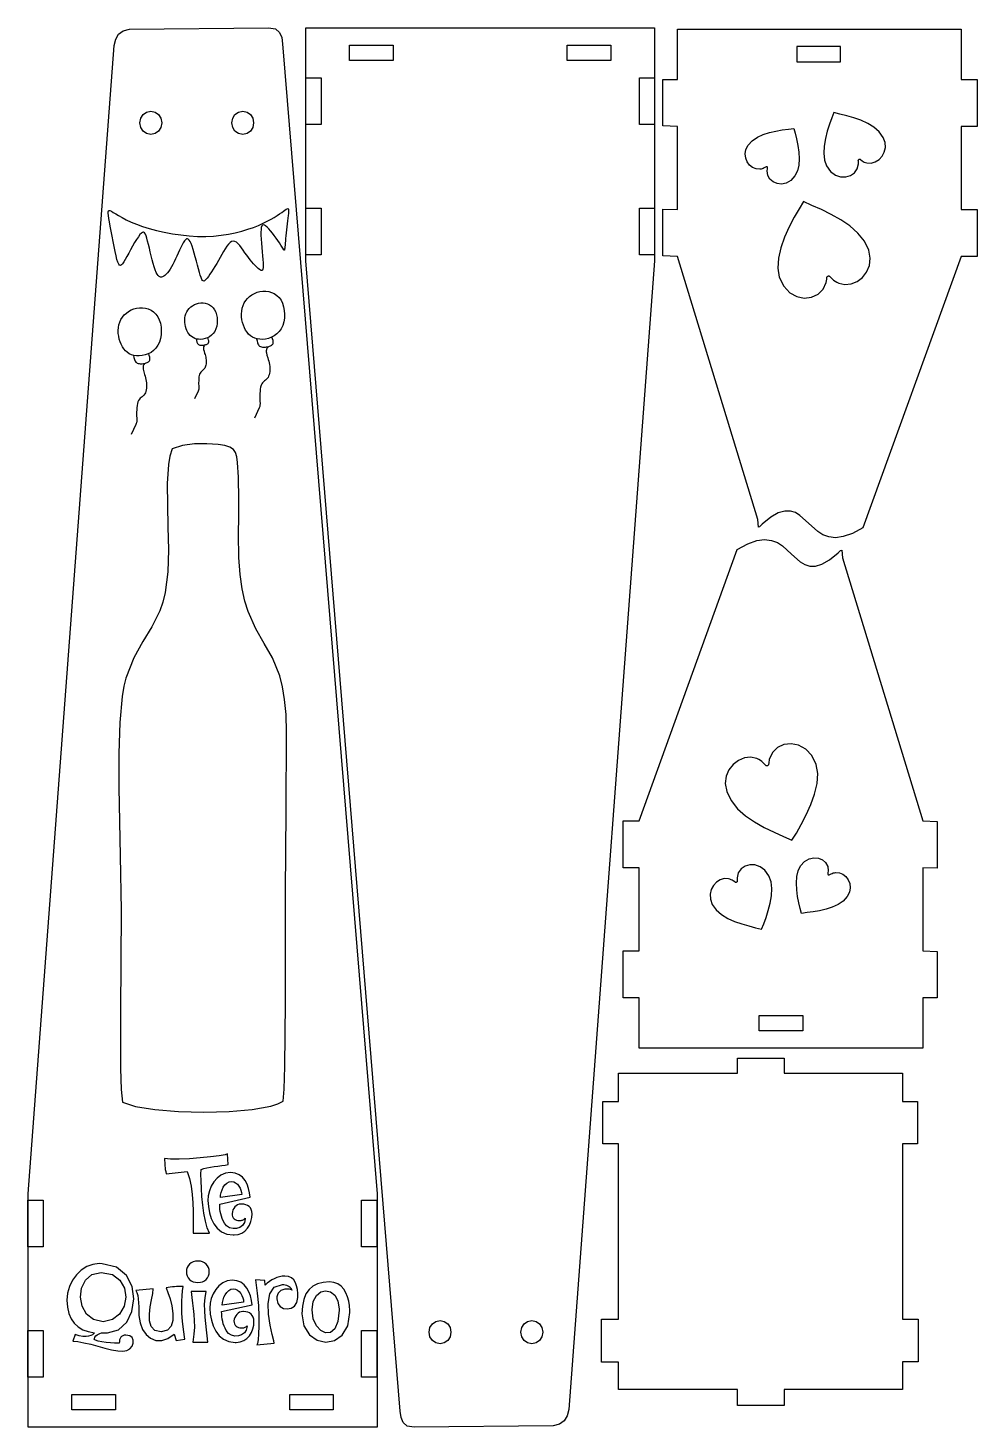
# Model space of a CAD drawing. Extents: x -1652 to 1470, y -458 to 1785.
# Drawn here: x -185.6 to 31.4, y 1452.7 to 1772.7 of the extents above; entities that cross this region are included whole.
import ezdxf

# ---------------------------------------------------------------- set-up
doc = ezdxf.new("R2010")
doc.units = 0
doc.layers.add('LAYER_1', color=7, linetype='CONTINUOUS')

msp = doc.modelspace()

# ---------------------------------------------------------------- linework, layer by layer
at = {"layer": 'LAYER_1', "color": 240}
for points in [[(-162.4327, 1772.3879), (-130.5827, 1772.6629), (-129.0077, 1772.4379), (-128.0827, 1771.6629), (-127.6077, 1770.4879), (-127.4327, 1769.0129), (-105.8077, 1505.9629), (-105.8077, 1452.6629), (-185.5827, 1452.6629), (-185.5827, 1505.9629), (-165.9327, 1768.6379), (-165.5577, 1770.1129), (-164.8827, 1771.2379), (-163.8577, 1772.0129), (-162.4327, 1772.3879)], [(-65.5077, 1452.9379), (-97.3327, 1452.6629), (-98.9077, 1452.8879), (-99.8327, 1453.6629), (-100.3077, 1454.8379), (-100.4827, 1456.3129), (-122.0827, 1719.3879), (-122.0827, 1772.6629), (-42.3577, 1772.6629), (-42.3577, 1719.3879), (-61.9827, 1456.6879), (-62.3577, 1455.2129), (-63.0327, 1454.0879), (-64.0827, 1453.3129), (-65.5077, 1452.9379)], [(5.2673, 1658.3379), (2.8673, 1657.0129), (0.7923, 1656.3129), (-0.9827, 1656.0629), (-2.5327, 1656.2629), (-3.8827, 1656.7629), (-5.0577, 1657.5129), (-7.1327, 1659.3629), (-9.1077, 1661.1629), (-10.1577, 1661.8129), (-11.3077, 1662.1629), (-12.5827, 1662.1629), (-14.0577, 1661.7379), (-15.7577, 1660.7379), (-17.7327, 1659.1379), (-18.3577, 1658.5629), (-18.6077, 1658.4879), (-18.7327, 1660.2379), (-37.1327, 1720.4129), (-40.4327, 1720.5129), (-40.4327, 1731.2379), (-37.1327, 1731.1379), (-37.1327, 1750.1629), (-40.4327, 1750.2629), (-40.4327, 1760.8879), (-37.1327, 1760.8879), (-37.1327, 1772.3879), (27.7423, 1772.3879), (27.7423, 1760.8879), (31.3673, 1760.8879), (31.3673, 1750.1629), (27.7423, 1750.1629), (27.7423, 1731.1379), (31.3673, 1731.1379), (31.3673, 1720.4129), (27.7423, 1720.4129), (5.2673, 1658.3379)], [(-102.1327, 1768.7629), (-102.1327, 1765.2629), (-112.1077, 1765.2629), (-112.1077, 1768.7629), (-102.1327, 1768.7629)], [(-52.3327, 1768.7629), (-52.3327, 1765.2629), (-62.3077, 1765.2629), (-62.3077, 1768.7629), (-52.3327, 1768.7629)], [(-9.8327, 1768.4129), (-9.8327, 1764.9129), (0.1423, 1764.9129), (0.1423, 1768.4129), (-9.8327, 1768.4129)], [(-118.5577, 1750.5879), (-122.0577, 1750.5879), (-122.0577, 1761.2379), (-118.5577, 1761.2379), (-118.5577, 1750.5879)], [(-42.3327, 1750.5879), (-45.8327, 1750.5879), (-45.8327, 1761.2379), (-42.3327, 1761.2379), (-42.3327, 1750.5879)], [(-157.5077, 1753.6379), (-156.5327, 1753.4379), (-155.7577, 1752.8629), (-155.2077, 1752.0129), (-155.0077, 1750.9629), (-155.2077, 1749.9379), (-155.7577, 1749.0879), (-156.5327, 1748.5129), (-157.5077, 1748.3129), (-158.4827, 1748.5129), (-159.2827, 1749.0879), (-159.8077, 1749.9379), (-160.0077, 1750.9629), (-159.8077, 1752.0129), (-159.2827, 1752.8629), (-158.4827, 1753.4379), (-157.5077, 1753.6379)], [(-136.5077, 1753.6379), (-135.5327, 1753.4379), (-134.7577, 1752.8629), (-134.2077, 1752.0129), (-134.0327, 1750.9629), (-134.2077, 1749.9379), (-134.7577, 1749.0879), (-135.5327, 1748.5129), (-136.5077, 1748.3129), (-137.4827, 1748.5129), (-138.2827, 1749.0879), (-138.8077, 1749.9379), (-139.0077, 1750.9629), (-138.8077, 1752.0129), (-138.2827, 1752.8629), (-137.4827, 1753.4379), (-136.5077, 1753.6379)], [(9.9108, 1747.6357), (8.9944, 1748.9116), (7.7928, 1749.9682), (6.378, 1750.8345), (4.8221, 1751.5395), (3.1974, 1752.112), (1.5759, 1752.5812), (0.0298, 1752.9758), (-1.3688, 1753.325), (-1.8456, 1752.1185), (-2.366, 1750.6773), (-2.8699, 1749.0733), (-3.2975, 1747.3779), (-3.5886, 1745.6629), (-3.6831, 1743.9999), (-3.5212, 1742.4606), (-3.0427, 1741.1167), (-2.1181, 1739.8476), (-1.0206, 1739.0275), (0.1614, 1738.6216), (1.34, 1738.5952), (2.4267, 1738.9133), (3.3334, 1739.5411), (3.972, 1740.4439), (4.2541, 1741.5868), (4.2458, 1742.109), (4.2313, 1742.3891), (4.2505, 1742.456), (4.2813, 1742.5129), (4.3223, 1742.5593), (4.3717, 1742.5948), (4.428, 1742.619), (4.4897, 1742.6314), (4.5551, 1742.6315), (4.6226, 1742.619), (4.7975, 1742.5002), (5.1254, 1742.2591), (5.3431, 1742.122), (5.5945, 1741.9897), (5.8782, 1741.8738), (6.1928, 1741.786), (7.1681, 1741.749), (8.1094, 1742.0207), (8.9609, 1742.5563), (9.6665, 1743.3115), (10.1702, 1744.2416), (10.4162, 1745.302), (10.3484, 1746.4482), (9.9108, 1747.6357)], [(-20.9493, 1745.8463), (-20.0171, 1746.8726), (-18.8569, 1747.678), (-17.5289, 1748.2949), (-16.0936, 1748.7561), (-14.6112, 1749.0943), (-13.1421, 1749.3421), (-11.7465, 1749.5322), (-10.4849, 1749.6973), (-10.1885, 1748.5913), (-9.8776, 1747.2751), (-9.5975, 1745.8178), (-9.3936, 1744.2881), (-9.3113, 1742.7549), (-9.3961, 1741.2872), (-9.6934, 1739.9538), (-10.2485, 1738.8236), (-11.1873, 1737.804), (-12.2323, 1737.1956), (-13.3098, 1736.9589), (-14.3458, 1737.0546), (-15.2666, 1737.4431), (-15.9984, 1738.0851), (-16.4673, 1738.9412), (-16.5994, 1739.9718), (-16.5394, 1740.4288), (-16.4985, 1740.673), (-16.5086, 1740.7336), (-16.5299, 1740.7865), (-16.5611, 1740.8314), (-16.6008, 1740.8675), (-16.6478, 1740.8944), (-16.7006, 1740.9115), (-16.7579, 1740.9183), (-16.8183, 1740.9141), (-16.9837, 1740.8276), (-17.2956, 1740.6492), (-17.5002, 1740.551), (-17.734, 1740.4603), (-17.9945, 1740.3872), (-18.2792, 1740.342), (-19.1381, 1740.408), (-19.9361, 1740.7411), (-20.6287, 1741.2967), (-21.1713, 1742.0301), (-21.5192, 1742.8964), (-21.6279, 1743.851), (-21.4528, 1744.8493), (-20.9493, 1745.8463)], [(-118.5577, 1720.7629), (-122.0577, 1720.7629), (-122.0577, 1731.4129), (-118.5577, 1731.4129), (-118.5577, 1720.7629)], [(-42.3327, 1720.7629), (-45.8327, 1720.7629), (-45.8327, 1731.4129), (-42.3327, 1731.4129), (-42.3327, 1720.7629)], [(6.6258, 1721.8289), (5.6198, 1723.9145), (4.1437, 1725.7543), (2.3098, 1727.372), (0.23, 1728.7913), (-1.9835, 1730.0358), (-4.2186, 1731.1294), (-6.3631, 1732.0956), (-8.3051, 1732.9583), (-9.3042, 1731.3277), (-10.4264, 1729.3676), (-11.5661, 1727.1667), (-12.6181, 1724.8138), (-13.4768, 1722.3977), (-14.0371, 1720.0072), (-14.1934, 1717.731), (-13.8404, 1715.6579), (-12.8206, 1713.58), (-11.4357, 1712.1101), (-9.8226, 1711.2202), (-8.1181, 1710.882), (-6.4593, 1711.0675), (-4.9831, 1711.7485), (-3.8263, 1712.8969), (-3.126, 1714.4846), (-3.0053, 1715.2449), (-2.955, 1715.6554), (-2.9102, 1715.7476), (-2.8509, 1715.8223), (-2.7797, 1715.8793), (-2.6989, 1715.9183), (-2.611, 1715.9391), (-2.5183, 1715.9415), (-2.4233, 1715.9251), (-2.3284, 1715.8898), (-2.1047, 1715.6728), (-1.6898, 1715.2393), (-1.4087, 1714.9849), (-1.0773, 1714.7288), (-0.6948, 1714.4882), (-0.2604, 1714.2808), (1.1463, 1713.9791), (2.5822, 1714.1341), (3.9547, 1714.6954), (5.1713, 1715.6124), (6.1393, 1716.8347), (6.7661, 1718.3119), (6.9591, 1719.9935), (6.6258, 1721.8289)], [(-152.6827, 1676.4379), (-153.1577, 1674.7379), (-153.4827, 1672.8129), (-153.7577, 1668.4879), (-153.6077, 1658.5379), (-153.5077, 1653.3379), (-153.6577, 1648.2629), (-154.2577, 1643.5379), (-154.7827, 1641.3629), (-155.4827, 1639.3629), (-157.3077, 1635.7128), (-159.3327, 1632.3129), (-161.3827, 1628.5628), (-163.2577, 1623.9379), (-163.7327, 1622.0879), (-164.1077, 1619.7379), (-164.6077, 1613.8379), (-164.8077, 1606.7378), (-164.8077, 1598.9379), (-164.5077, 1583.2879), (-164.2827, 1570.8379), (-164.4827, 1547.5379), (-164.4327, 1534.6629), (-164.2827, 1529.8879), (-164.0077, 1526.9379), (-161.0077, 1525.9879), (-156.5827, 1525.2879), (-151.2327, 1524.8379), (-145.4077, 1524.6879), (-139.6327, 1524.8129), (-134.3577, 1525.2879), (-130.0577, 1526.0629), (-128.4577, 1526.5879), (-127.2577, 1527.2129), (-127.0077, 1529.9378), (-126.8577, 1535.1129), (-126.7327, 1549.7129), (-126.7577, 1575.2629), (-126.5577, 1593.4129), (-126.5077, 1611.5879), (-126.6077, 1615.6129), (-126.9327, 1619.0629), (-127.4327, 1621.9879), (-128.0577, 1624.4879), (-129.6827, 1628.5628), (-131.5827, 1631.9129), (-133.5077, 1635.2379), (-135.2827, 1639.1629), (-136.0077, 1641.5629), (-136.6327, 1644.3629), (-137.1077, 1647.6629), (-137.3827, 1651.5379), (-137.5077, 1656.9129), (-137.4327, 1660.9129), (-137.3827, 1664.8129), (-137.5077, 1669.8879), (-137.6827, 1673.3129), (-137.8327, 1674.5629), (-138.1577, 1675.5379), (-138.6577, 1676.2629), (-139.4577, 1676.8129), (-140.5827, 1677.1629), (-142.1077, 1677.3629), (-144.7327, 1677.5129), (-147.5577, 1677.5129), (-150.3077, 1677.1879), (-152.6827, 1676.4379)], [(-23.4327, 1653.3879), (-21.0327, 1654.6879), (-18.9577, 1655.4129), (-17.1827, 1655.6379), (-15.6327, 1655.4629), (-14.2827, 1654.9629), (-13.1077, 1654.2129), (-11.0077, 1652.3379), (-9.0577, 1650.5629), (-8.0077, 1649.9129), (-6.8577, 1649.5629), (-5.5827, 1649.5379), (-4.1077, 1649.9879), (-2.3827, 1650.9879), (-0.4077, 1652.5879), (0.1923, 1653.1629), (0.4423, 1653.2379), (0.5923, 1651.4879), (18.9673, 1591.3129), (22.2923, 1591.1879), (22.2923, 1580.4629), (18.9673, 1580.5879), (18.9673, 1561.5629), (22.2923, 1561.4629), (22.2923, 1550.8379), (18.9673, 1550.8379), (18.9673, 1539.3379), (-45.9077, 1539.3379), (-45.9077, 1550.8379), (-49.5077, 1550.8379), (-49.5077, 1561.5629), (-45.9077, 1561.5629), (-45.9077, 1580.5879), (-49.5077, 1580.5879), (-49.5077, 1591.3129), (-45.9077, 1591.3129), (-23.4327, 1653.3879)], [(-25.8668, 1598.0164), (-24.8608, 1595.9308), (-23.3847, 1594.091), (-21.5508, 1592.4733), (-19.471, 1591.054), (-17.2575, 1589.8095), (-15.0224, 1588.7159), (-12.8779, 1587.7497), (-10.9359, 1586.887), (-9.9368, 1588.5176), (-8.8146, 1590.4777), (-7.6749, 1592.6786), (-6.623, 1595.0315), (-5.7642, 1597.4476), (-5.2039, 1599.8381), (-5.0476, 1602.1143), (-5.4006, 1604.1874), (-6.4204, 1606.2653), (-7.8053, 1607.7352), (-9.4184, 1608.6251), (-11.1229, 1608.9633), (-12.7817, 1608.7778), (-14.2579, 1608.0968), (-15.4147, 1606.9484), (-16.115, 1605.3607), (-16.2357, 1604.6004), (-16.286, 1604.1899), (-16.3308, 1604.0977), (-16.3901, 1604.023), (-16.4613, 1603.966), (-16.5421, 1603.927), (-16.63, 1603.9062), (-16.7227, 1603.9038), (-16.8177, 1603.9202), (-16.9126, 1603.9555), (-17.1363, 1604.1725), (-17.5512, 1604.606), (-17.8323, 1604.8604), (-18.1637, 1605.1165), (-18.5462, 1605.3571), (-18.9806, 1605.5645), (-20.3873, 1605.8662), (-21.8232, 1605.7112), (-23.1957, 1605.1499), (-24.4123, 1604.2329), (-25.3803, 1603.0106), (-26.0071, 1601.5334), (-26.2001, 1599.8518), (-25.8668, 1598.0164)], [(-29.1518, 1572.2096), (-28.2354, 1570.9337), (-27.0338, 1569.8771), (-25.619, 1569.0108), (-24.0631, 1568.3058), (-22.4384, 1567.7333), (-20.8169, 1567.2641), (-19.2708, 1566.8695), (-17.8722, 1566.5203), (-17.3954, 1567.7268), (-16.875, 1569.168), (-16.3711, 1570.772), (-15.9435, 1572.4674), (-15.6524, 1574.1824), (-15.5579, 1575.8454), (-15.7198, 1577.3847), (-16.1983, 1578.7286), (-17.1229, 1579.9977), (-18.2204, 1580.8178), (-19.4024, 1581.2237), (-20.581, 1581.2501), (-21.6677, 1580.932), (-22.5744, 1580.3042), (-23.213, 1579.4014), (-23.4951, 1578.2585), (-23.4868, 1577.7363), (-23.4723, 1577.4562), (-23.4915, 1577.3893), (-23.5223, 1577.3324), (-23.5633, 1577.286), (-23.6127, 1577.2505), (-23.669, 1577.2263), (-23.7307, 1577.2139), (-23.7961, 1577.2138), (-23.8636, 1577.2263), (-24.0385, 1577.3451), (-24.3664, 1577.5862), (-24.5841, 1577.7233), (-24.8355, 1577.8556), (-25.1192, 1577.9715), (-25.4338, 1578.0593), (-26.4091, 1578.0963), (-27.3504, 1577.8246), (-28.2019, 1577.289), (-28.9075, 1576.5338), (-29.4112, 1575.6037), (-29.6572, 1574.5433), (-29.5894, 1573.3971), (-29.1518, 1572.2096)], [(1.7083, 1573.999), (0.7761, 1572.9727), (-0.3841, 1572.1673), (-1.7121, 1571.5504), (-3.1474, 1571.0892), (-4.6298, 1570.751), (-6.0989, 1570.5032), (-7.4945, 1570.3131), (-8.7561, 1570.148), (-9.0525, 1571.254), (-9.3634, 1572.5702), (-9.6435, 1574.0275), (-9.8474, 1575.5573), (-9.9297, 1577.0904), (-9.8449, 1578.5581), (-9.5476, 1579.8915), (-8.9925, 1581.0217), (-8.0537, 1582.0413), (-7.0087, 1582.6497), (-5.9312, 1582.8864), (-4.8952, 1582.7907), (-3.9744, 1582.4022), (-3.2426, 1581.7602), (-2.7737, 1580.9041), (-2.6416, 1579.8735), (-2.7016, 1579.4165), (-2.7425, 1579.1723), (-2.7325, 1579.1117), (-2.7112, 1579.0588), (-2.68, 1579.0139), (-2.6402, 1578.9778), (-2.5933, 1578.9509), (-2.5405, 1578.9338), (-2.4832, 1578.927), (-2.4227, 1578.9312), (-2.2573, 1579.0178), (-1.9455, 1579.1961), (-1.7408, 1579.2943), (-1.507, 1579.385), (-1.2465, 1579.4581), (-0.9618, 1579.5033), (-0.1029, 1579.4373), (0.6951, 1579.1042), (1.3877, 1578.5486), (1.9303, 1577.8153), (2.2782, 1576.9489), (2.3869, 1575.9943), (2.2118, 1574.996), (1.7083, 1573.999)], [(-18.4327, 1543.2629), (-18.4327, 1546.7629), (-8.4577, 1546.7629), (-8.4577, 1543.2629), (-18.4327, 1543.2629)], [(14.3423, 1533.5879), (14.3423, 1527.1129), (17.7423, 1527.1129), (17.7423, 1517.4129), (14.3423, 1517.4129), (14.3423, 1477.3379), (17.9173, 1477.3379), (17.9173, 1467.5629), (14.3423, 1467.5629), (14.3423, 1461.2129), (-12.7327, 1461.2129), (-12.7327, 1457.6129), (-23.4077, 1457.6129), (-23.4077, 1461.2129), (-50.6327, 1461.2129), (-50.6327, 1467.4629), (-54.4577, 1467.4629), (-54.4577, 1477.3379), (-50.6327, 1477.3379), (-50.6327, 1517.4129), (-54.2077, 1517.4129), (-54.2077, 1527.1129), (-50.6327, 1527.1129), (-50.6327, 1533.5879), (-23.4077, 1533.5879), (-23.4077, 1537.0629), (-12.7327, 1537.0629), (-12.7327, 1533.5879), (14.3423, 1533.5879)], [(-185.6077, 1504.5629), (-182.1077, 1504.5629), (-182.1077, 1493.9129), (-185.6077, 1493.9129), (-185.6077, 1504.5629)], [(-109.322, 1504.5629), (-105.822, 1504.5629), (-105.822, 1493.9129), (-109.322, 1493.9129), (-109.322, 1504.5629)], [(-91.4077, 1471.6879), (-92.3827, 1471.8879), (-93.1577, 1472.4629), (-93.7077, 1473.3129), (-93.8827, 1474.3629), (-93.7077, 1475.3879), (-93.1577, 1476.2379), (-92.3827, 1476.8129), (-91.4077, 1477.0129), (-90.4327, 1476.8129), (-89.6327, 1476.2379), (-89.1077, 1475.3879), (-88.9077, 1474.3629), (-89.1077, 1473.3129), (-89.6327, 1472.4629), (-90.4327, 1471.8879), (-91.4077, 1471.6879)], [(-70.4077, 1471.6879), (-71.3827, 1471.8879), (-72.1827, 1472.4629), (-72.7077, 1473.3129), (-72.9077, 1474.3629), (-72.7077, 1475.3879), (-72.1827, 1476.2379), (-71.3827, 1476.8129), (-70.4077, 1477.0129), (-69.4327, 1476.8129), (-68.6577, 1476.2379), (-68.1077, 1475.3879), (-67.9077, 1474.3629), (-68.1077, 1473.3129), (-68.6577, 1472.4629), (-69.4327, 1471.8879), (-70.4077, 1471.6879)], [(-185.6077, 1474.7379), (-182.1077, 1474.7379), (-182.1077, 1464.0879), (-185.6077, 1464.0879), (-185.6077, 1474.7379)], [(-109.322, 1474.7379), (-105.822, 1474.7379), (-105.822, 1464.0879), (-109.322, 1464.0879), (-109.322, 1474.7379)], [(-175.5827, 1456.6129), (-175.5827, 1460.1129), (-165.6327, 1460.1129), (-165.6327, 1456.6129), (-175.5827, 1456.6129)], [(-125.7577, 1456.6129), (-125.7577, 1460.1129), (-115.8077, 1460.1129), (-115.8077, 1456.6129), (-125.7577, 1456.6129)]]:
    msp.add_lwpolyline(points, close=True, dxfattribs=at)
at = {"layer": 'LAYER_1', "color": 250}
for points in [[(-126.573, 1725.7775), (-126.6408, 1725.1311), (-126.6996, 1724.5247), (-126.7506, 1723.9642), (-126.7947, 1723.4555), (-126.8331, 1723.0046), (-126.8669, 1722.6172), (-126.8971, 1722.2993), (-126.9249, 1722.0568), (-126.9525, 1721.8945), (-126.9871, 1721.8132), (-127.037, 1721.8127), (-127.1104, 1721.8927), (-127.361, 1722.2934), (-127.8055, 1723.0133), (-128.1174, 1723.4886), (-128.4804, 1724.0202), (-128.8805, 1724.5854), (-129.3037, 1725.161), (-129.7361, 1725.7241), (-130.1637, 1726.2518), (-130.5725, 1726.7212), (-130.9486, 1727.1092), (-131.2804, 1727.3957), (-131.5662, 1727.5721), (-131.8067, 1727.6325), (-132.0025, 1727.5711), (-132.1545, 1727.382), (-132.2632, 1727.0594), (-132.3294, 1726.5974), (-132.3539, 1725.9901), (-132.3386, 1725.239), (-132.2913, 1724.3746), (-132.2213, 1723.4348), (-132.1377, 1722.4573), (-132.0496, 1721.4799), (-131.9662, 1720.5404), (-131.8967, 1719.6767), (-131.8503, 1718.9266), (-131.8347, 1718.3197), (-131.8523, 1717.8537), (-131.9042, 1717.5182), (-131.9914, 1717.3028), (-132.1149, 1717.197), (-132.2757, 1717.1903), (-132.475, 1717.2724), (-132.7136, 1717.4327), (-132.9916, 1717.6617), (-133.3044, 1717.9531), (-133.6466, 1718.3012), (-134.0127, 1718.7006), (-134.3969, 1719.1458), (-134.7939, 1719.6312), (-135.1981, 1720.1513), (-135.6039, 1720.7006), (-136.0067, 1721.2705), (-136.4054, 1721.8401), (-136.7997, 1722.3856), (-137.1894, 1722.8831), (-137.5742, 1723.3088), (-137.954, 1723.6387), (-138.3284, 1723.8491), (-138.6974, 1723.9159), (-139.0611, 1723.8227), (-139.4214, 1723.5824), (-139.7808, 1723.2154), (-140.1418, 1722.742), (-140.5067, 1722.1824), (-140.878, 1721.557), (-141.2581, 1720.886), (-141.6494, 1720.1898), (-142.0528, 1719.4873), (-142.4628, 1718.7917), (-142.8722, 1718.115), (-143.2741, 1717.469), (-143.6612, 1716.8657), (-144.0266, 1716.3169), (-144.363, 1715.8346), (-144.6635, 1715.4306), (-144.9234, 1715.1161), (-145.1483, 1714.8996), (-145.3462, 1714.7888), (-145.5253, 1714.7915), (-145.6936, 1714.9153), (-145.8592, 1715.168), (-146.0302, 1715.5575), (-146.2146, 1716.0913), (-146.4186, 1716.77), (-146.6398, 1717.5647), (-146.8741, 1718.4395), (-147.1172, 1719.358), (-147.3647, 1720.2843), (-147.6124, 1721.1823), (-147.8561, 1722.0158), (-148.0915, 1722.7488), (-148.3156, 1723.3515), (-148.5309, 1723.82), (-148.741, 1724.1566), (-148.9497, 1724.364), (-149.1606, 1724.4444), (-149.3774, 1724.4003), (-149.6039, 1724.2341), (-149.8438, 1723.9484), (-150.0997, 1723.5485), (-150.3705, 1723.0519), (-150.654, 1722.479), (-150.948, 1721.8503), (-151.2502, 1721.1863), (-151.5586, 1720.5074), (-151.8709, 1719.834), (-152.185, 1719.1867), (-152.4987, 1718.5828), (-152.8107, 1718.028), (-153.1197, 1717.5249), (-153.4244, 1717.076), (-153.7235, 1716.6841), (-154.0156, 1716.3517), (-154.2996, 1716.0814), (-154.5741, 1715.8758), (-154.8383, 1715.7384), (-155.0932, 1715.6763), (-155.3403, 1715.6973), (-155.5813, 1715.8094), (-155.8175, 1716.0204), (-156.0506, 1716.3383), (-156.2819, 1716.7711), (-156.5131, 1717.3265), (-156.7451, 1718.0062), (-156.9765, 1718.7867), (-157.2057, 1719.638), (-157.4306, 1720.5302), (-157.6495, 1721.4335), (-157.8605, 1722.3179), (-158.0618, 1723.1535), (-158.2515, 1723.9105), (-158.4295, 1724.5626), (-158.6024, 1725.0981), (-158.7788, 1725.5092), (-158.9671, 1725.7878), (-159.1756, 1725.9259), (-159.4128, 1725.9156), (-159.6871, 1725.749), (-160.0069, 1725.418), (-160.377, 1724.9222), (-160.7878, 1724.2909), (-161.2263, 1723.5608), (-161.6792, 1722.769), (-162.1333, 1721.9521), (-162.5755, 1721.147), (-162.9926, 1720.3905), (-163.3715, 1719.7194), (-163.7025, 1719.1663), (-163.9902, 1718.7471), (-164.243, 1718.4734), (-164.469, 1718.3568), (-164.6766, 1718.4088), (-164.8738, 1718.6413), (-165.069, 1719.0656), (-165.2704, 1719.6936), (-165.484, 1720.5267), (-165.707, 1721.5264), (-165.9344, 1722.6442), (-166.1612, 1723.8315), (-166.3825, 1725.0397), (-166.5932, 1726.2204), (-166.7883, 1727.3248), (-166.9629, 1728.3046), (-167.1109, 1729.1207), (-167.2228, 1729.7724), (-167.2879, 1730.2687), (-167.2958, 1730.6185), (-167.2359, 1730.8308), (-167.0975, 1730.9144), (-166.8702, 1730.8783), (-166.5433, 1730.7314), (-166.107, 1730.4839), (-165.5541, 1730.1507), (-164.8784, 1729.7479), (-164.0733, 1729.2917), (-163.1324, 1728.7983), (-162.0494, 1728.2838), (-160.8179, 1727.7643), (-159.4315, 1727.2561), (-157.8895, 1726.7742), (-156.2148, 1726.3293), (-154.436, 1725.9312), (-152.5815, 1725.5896), (-150.68, 1725.3142), (-148.7601, 1725.1147), (-146.8504, 1725.0008), (-144.9794, 1724.9822), (-143.172, 1725.0649), (-141.4378, 1725.24), (-139.7826, 1725.4949), (-138.2125, 1725.8168), (-136.7333, 1726.1932), (-135.3509, 1726.6113), (-134.0712, 1727.0587), (-132.9, 1727.5225), (-131.8414, 1727.9911), (-130.892, 1728.4565), (-130.0464, 1728.9115), (-129.2993, 1729.349), (-128.6455, 1729.762), (-128.0797, 1730.1433), (-127.5965, 1730.4858), (-127.1907, 1730.7825), (-126.8568, 1731.0262), (-126.589, 1731.2101), (-126.3812, 1731.3274), (-126.2276, 1731.3712), (-126.1221, 1731.3347), (-126.0587, 1731.2111), (-126.0316, 1730.9936), (-126.0346, 1730.6753), (-126.0622, 1730.2536), (-126.1097, 1729.7419), (-126.1728, 1729.1582), (-126.2473, 1728.52), (-126.3288, 1727.8452), (-126.4132, 1727.1513), (-126.496, 1726.4562), (-126.573, 1725.7775)], [(-132.6275, 1701.4554), (-133.2282, 1701.5489), (-133.7811, 1701.7189), (-134.2869, 1701.9608), (-134.7462, 1702.2705), (-135.1597, 1702.6434), (-135.5281, 1703.0753), (-135.852, 1703.5617), (-136.1322, 1704.0983), (-136.3684, 1704.6796), (-136.557, 1705.2967), (-136.6934, 1705.9393), (-136.7731, 1706.5974), (-136.7916, 1707.2609), (-136.7442, 1707.9197), (-136.6264, 1708.5637), (-136.4338, 1709.1828), (-136.1635, 1709.7675), (-135.8204, 1710.3112), (-135.411, 1710.8078), (-134.9418, 1711.2511), (-134.4194, 1711.6352), (-133.8504, 1711.954), (-133.2414, 1712.2015), (-132.5989, 1712.3715), (-131.9308, 1712.4584), (-131.2507, 1712.4581), (-130.5737, 1712.3669), (-129.9147, 1712.1811), (-129.2887, 1711.897), (-128.7107, 1711.511), (-128.1956, 1711.0192), (-127.7585, 1710.4181), (-127.412, 1709.7089), (-127.1599, 1708.914), (-127.0038, 1708.0604), (-126.9451, 1707.1756), (-126.9855, 1706.2867), (-127.1263, 1705.421), (-127.3691, 1704.6059), (-127.7154, 1703.8685), (-128.1633, 1703.2311), (-128.697, 1702.6956), (-129.2974, 1702.2592), (-129.9452, 1701.9187), (-130.6213, 1701.6711), (-131.3066, 1701.5133), (-131.9817, 1701.4425), (-132.6275, 1701.4554)], [(-146.6202, 1701.4489), (-147.074, 1701.5196), (-147.4917, 1701.6479), (-147.8737, 1701.8307), (-148.2207, 1702.0647), (-148.5331, 1702.3464), (-148.8114, 1702.6727), (-149.0562, 1703.0401), (-149.2679, 1703.4455), (-149.4464, 1703.8847), (-149.5888, 1704.3509), (-149.6919, 1704.8364), (-149.7521, 1705.3336), (-149.766, 1705.8348), (-149.7302, 1706.3325), (-149.6412, 1706.8191), (-149.4957, 1707.2868), (-149.2915, 1707.7286), (-149.0323, 1708.1393), (-148.723, 1708.5144), (-148.3686, 1708.8494), (-147.9739, 1709.1395), (-147.5441, 1709.3804), (-147.0839, 1709.5673), (-146.5985, 1709.6958), (-146.0938, 1709.7614), (-145.58, 1709.7612), (-145.0686, 1709.6923), (-144.5707, 1709.552), (-144.0978, 1709.3374), (-143.6611, 1709.0457), (-143.272, 1708.6742), (-142.9417, 1708.22), (-142.6799, 1707.6842), (-142.4895, 1707.0837), (-142.3716, 1706.4388), (-142.3273, 1705.7703), (-142.3577, 1705.0988), (-142.4641, 1704.4448), (-142.6476, 1703.829), (-142.9092, 1703.2719), (-143.2476, 1702.7903), (-143.6508, 1702.3858), (-144.1043, 1702.0561), (-144.5938, 1701.7988), (-145.1046, 1701.6117), (-145.6223, 1701.4926), (-146.1323, 1701.4391), (-146.6202, 1701.4489)], [(-160.8081, 1697.6635), (-161.4088, 1697.757), (-161.9616, 1697.927), (-162.4674, 1698.1689), (-162.9267, 1698.4786), (-163.3402, 1698.8515), (-163.7086, 1699.2834), (-164.0326, 1699.7698), (-164.3128, 1700.3064), (-164.549, 1700.8877), (-164.7376, 1701.5048), (-164.874, 1702.1474), (-164.9537, 1702.8055), (-164.9722, 1703.469), (-164.9248, 1704.1278), (-164.807, 1704.7718), (-164.6144, 1705.3909), (-164.3441, 1705.9756), (-164.001, 1706.5193), (-163.5916, 1707.0159), (-163.1224, 1707.4592), (-162.6, 1707.8433), (-162.031, 1708.1621), (-161.422, 1708.4095), (-160.7795, 1708.5795), (-160.1114, 1708.6664), (-159.4313, 1708.6661), (-158.7543, 1708.5749), (-158.0953, 1708.3892), (-157.4693, 1708.1051), (-156.8913, 1707.719), (-156.3762, 1707.2273), (-155.9391, 1706.6261), (-155.5926, 1705.917), (-155.3405, 1705.122), (-155.1844, 1704.2685), (-155.1257, 1703.3836), (-155.1661, 1702.4948), (-155.3069, 1701.6291), (-155.5497, 1700.814), (-155.896, 1700.0766), (-156.3439, 1699.4392), (-156.8776, 1698.9037), (-157.478, 1698.4673), (-158.1258, 1698.1267), (-158.8019, 1697.8791), (-159.4872, 1697.7214), (-160.1623, 1697.6505), (-160.8081, 1697.6635)], [(-149.2509, 1511.0919), (-148.705, 1509.4998), (-148.3251, 1507.7391), (-148.081, 1505.8694), (-147.9424, 1503.9503), (-147.8792, 1502.0416), (-147.8611, 1500.2027), (-147.8577, 1498.4933), (-147.839, 1496.9731), (-144.0902, 1496.9731), (-144.6082, 1498.2277), (-145.035, 1499.7798), (-145.3773, 1501.5435), (-145.6421, 1503.4331), (-145.8361, 1505.3626), (-145.9662, 1507.2461), (-146.0393, 1508.9979), (-146.0621, 1510.532), (-146.0376, 1511.603), (-145.4285, 1511.7838), (-144.7018, 1511.945), (-143.893, 1512.0896), (-143.0374, 1512.2208), (-142.1704, 1512.3417), (-141.3274, 1512.4555), (-140.5437, 1512.5652), (-139.8547, 1512.6741), (-140.0007, 1515.1814), (-140.502, 1514.9506), (-141.8751, 1514.6954), (-143.8689, 1514.4412), (-146.2324, 1514.2139), (-148.7146, 1514.039), (-151.0644, 1513.9423), (-153.0309, 1513.9494), (-154.3629, 1514.086), (-154.3622, 1513.6038), (-154.3572, 1513.1682), (-154.3436, 1512.7616), (-154.3173, 1512.3668), (-154.2737, 1511.9662), (-154.2088, 1511.5426), (-154.1182, 1511.0784), (-153.9977, 1510.5563), (-149.2509, 1511.0919)], [(-144.4797, 1504.4464), (-144.3646, 1503.0672), (-144.1154, 1501.6877), (-143.7121, 1500.3647), (-143.1349, 1499.1549), (-142.3636, 1498.1151), (-141.3784, 1497.3022), (-140.1592, 1496.7728), (-138.6862, 1496.5837), (-138.4671, 1496.5837), (-137.5296, 1496.694), (-136.7088, 1497.0055), (-136.0072, 1497.4887), (-135.4274, 1498.1142), (-134.9719, 1498.8527), (-134.6435, 1499.6748), (-134.4445, 1500.5511), (-134.3776, 1501.4522), (-134.4242, 1501.9458), (-134.5586, 1502.3837), (-134.773, 1502.7629), (-135.0592, 1503.0801), (-135.4093, 1503.3323), (-135.8153, 1503.5163), (-136.2692, 1503.629), (-136.7631, 1503.6673), (-136.9092, 1503.6673), (-137.3076, 1503.6182), (-137.6772, 1503.4798), (-138.0119, 1503.2655), (-138.3059, 1502.9888), (-138.553, 1502.663), (-138.7474, 1502.3015), (-138.883, 1501.9178), (-138.9539, 1501.5252), (-138.9226, 1501.1476), (-138.831, 1500.8185), (-138.683, 1500.5385), (-138.4823, 1500.3081), (-138.2324, 1500.1279), (-137.9372, 1499.9985), (-137.6004, 1499.9205), (-137.2256, 1499.8943), (-137.0385, 1499.8993), (-136.8601, 1499.916), (-136.6904, 1499.9469), (-136.5289, 1499.9947), (-136.3754, 1500.0619), (-136.2296, 1500.1511), (-136.0912, 1500.2647), (-135.9599, 1500.4055), (-135.9599, 1500.3081), (-136.1329, 1499.4355), (-136.568, 1498.7726), (-137.1943, 1498.3214), (-137.9407, 1498.0838), (-138.7362, 1498.0619), (-139.5096, 1498.2576), (-140.1901, 1498.673), (-140.7066, 1499.31), (-140.9763, 1499.8297), (-141.2026, 1500.3499), (-141.3879, 1500.8736), (-141.5343, 1501.4035), (-141.6443, 1501.9425), (-141.72, 1502.4936), (-141.7637, 1503.0594), (-141.7778, 1503.643), (-134.7914, 1505.201), (-134.9291, 1506.2194), (-135.1672, 1507.2233), (-135.5171, 1508.1753), (-135.9903, 1509.038), (-136.5981, 1509.774), (-137.352, 1510.346), (-138.2633, 1510.7167), (-139.3435, 1510.8485), (-140.4867, 1510.6902), (-141.5016, 1510.2487), (-142.3807, 1509.5738), (-143.1166, 1508.7155), (-143.7018, 1507.7237), (-144.129, 1506.6483), (-144.3908, 1505.5392), (-144.4797, 1504.4464)], [(-139.0757, 1508.8523), (-138.5839, 1508.7715), (-138.1355, 1508.5484), (-137.7372, 1508.2118), (-137.3961, 1507.7904), (-137.1188, 1507.3131), (-136.9122, 1506.8087), (-136.7833, 1506.306), (-136.7388, 1505.8338), (-141.6317, 1505.1523), (-141.5878, 1505.7026), (-141.4583, 1506.3055), (-141.2466, 1506.922), (-140.9562, 1507.5135), (-140.5905, 1508.041), (-140.1529, 1508.4659), (-139.6468, 1508.7492), (-139.0757, 1508.8523)], [(-175.3462, 1472.3183), (-174.1907, 1472.2179), (-172.8027, 1471.9532), (-171.2601, 1471.5789), (-169.6408, 1471.1499), (-168.0226, 1470.7208), (-166.4835, 1470.3465), (-165.1013, 1470.0818), (-163.9538, 1469.9814), (-163.0338, 1470.1404), (-162.3129, 1470.5595), (-161.81, 1471.1521), (-161.5439, 1471.8314), (-161.5333, 1472.5107), (-161.7972, 1473.1033), (-162.3543, 1473.5224), (-163.2235, 1473.6814), (-163.6238, 1473.6488), (-163.9523, 1473.5528), (-164.2146, 1473.3964), (-164.4163, 1473.1824), (-164.5633, 1472.9136), (-164.6613, 1472.5928), (-164.7159, 1472.2231), (-164.7328, 1471.8071), (-165.1054, 1471.8208), (-165.8015, 1471.8623), (-166.7088, 1471.9316), (-167.7147, 1472.0292), (-168.7069, 1472.1554), (-169.5731, 1472.3103), (-170.2008, 1472.4944), (-170.4776, 1472.7078), (-170.4288, 1472.8052), (-170.2914, 1473.1814), (-170.0873, 1473.4917), (-169.8273, 1473.741), (-169.5221, 1473.934), (-169.1828, 1474.0758), (-168.82, 1474.171), (-168.4446, 1474.2246), (-168.0676, 1474.2414), (-167.4105, 1474.2414), (-164.9189, 1474.9002), (-163.0417, 1476.641), (-161.8503, 1479.1104), (-161.4161, 1481.9549), (-161.8102, 1484.8211), (-163.1041, 1487.3555), (-165.369, 1489.2047), (-168.6762, 1490.0153), (-169.3335, 1490.0397), (-170.8036, 1489.8606), (-172.1804, 1489.3505), (-173.4323, 1488.5506), (-174.5276, 1487.502), (-175.4346, 1486.2456), (-176.1217, 1484.8227), (-176.5571, 1483.2743), (-176.7093, 1481.6414), (-176.6022, 1480.0474), (-176.286, 1478.6431), (-175.7683, 1477.4288), (-175.057, 1476.4047), (-174.1597, 1475.5712), (-173.0841, 1474.9286), (-171.8379, 1474.477), (-170.4288, 1474.2169), (-170.5982, 1473.9855), (-170.8709, 1473.7624), (-171.2496, 1473.5696), (-171.7373, 1473.4289), (-172.3369, 1473.3624), (-173.0511, 1473.392), (-173.8828, 1473.5398), (-174.8349, 1473.8276), (-175.3462, 1472.3183)], [(-149.3969, 1488.1652), (-149.3468, 1487.6752), (-149.2014, 1487.2162), (-148.9682, 1486.7989), (-148.6545, 1486.4339), (-148.2677, 1486.1315), (-147.8154, 1485.9025), (-147.3049, 1485.7573), (-146.7436, 1485.7066), (-146.1854, 1485.7573), (-145.6831, 1485.9025), (-145.2425, 1486.1315), (-144.8692, 1486.4339), (-144.5689, 1486.7989), (-144.3474, 1487.2162), (-144.2103, 1487.6752), (-144.1633, 1488.1652), (-144.2103, 1488.6552), (-144.3474, 1489.1142), (-144.5689, 1489.5315), (-144.8692, 1489.8966), (-145.2425, 1490.1989), (-145.6831, 1490.4279), (-146.1854, 1490.5731), (-146.7436, 1490.6238), (-147.3049, 1490.5731), (-147.8154, 1490.4279), (-148.2677, 1490.1989), (-148.6545, 1489.8966), (-148.9682, 1489.5315), (-149.2014, 1489.1142), (-149.3468, 1488.6552), (-149.3969, 1488.1652)], [(-168.8467, 1487.9949), (-166.3189, 1487.5117), (-164.5719, 1486.2377), (-163.5694, 1484.4365), (-163.2752, 1482.3717), (-163.6532, 1480.3069), (-164.6669, 1478.5058), (-166.2803, 1477.2317), (-168.4571, 1476.7485), (-170.6315, 1477.2317), (-172.2185, 1478.5058), (-173.2081, 1480.3069), (-173.5905, 1482.3717), (-173.3555, 1484.4365), (-172.4932, 1486.2377), (-170.9936, 1487.5117), (-168.8467, 1487.9949)], [(-151.7338, 1472.4643), (-149.7133, 1472.7321), (-150.0646, 1474.9323), (-150.2918, 1476.8783), (-150.4147, 1478.599), (-150.4528, 1480.1232), (-150.4258, 1481.4795), (-150.3535, 1482.697), (-150.2556, 1483.8044), (-150.1516, 1484.8304), (-150.6634, 1484.8268), (-151.1606, 1484.8152), (-151.6471, 1484.7944), (-152.1263, 1484.7634), (-152.6022, 1484.721), (-153.0784, 1484.666), (-153.5585, 1484.5973), (-154.0464, 1484.5138), (-153.6032, 1483.4448), (-153.1256, 1482.0047), (-152.7135, 1480.3517), (-152.4672, 1478.6443), (-152.4867, 1477.0407), (-152.8722, 1475.6992), (-153.7239, 1474.7783), (-155.1418, 1474.4361), (-156.622, 1474.7639), (-157.4809, 1475.6479), (-157.8504, 1476.9393), (-157.8621, 1478.4891), (-157.6478, 1480.1484), (-157.3394, 1481.7685), (-157.0687, 1483.2002), (-156.9674, 1484.2948), (-160.9597, 1483.8567), (-160.7126, 1483.4302), (-160.5306, 1482.7677), (-160.4034, 1481.9461), (-160.3207, 1481.042), (-160.2722, 1480.1323), (-160.2477, 1479.2935), (-160.2369, 1478.6026), (-160.2295, 1478.1361), (-159.9971, 1476.4565), (-159.4432, 1474.996), (-158.6184, 1473.8093), (-157.573, 1472.9512), (-156.3576, 1472.4765), (-155.0227, 1472.44), (-153.6188, 1472.8964), (-152.1963, 1473.9005), (-151.7338, 1472.4643)], [(-144.0416, 1479.8644), (-143.9264, 1478.4852), (-143.6772, 1477.1057), (-143.2739, 1475.7827), (-142.6966, 1474.573), (-141.9254, 1473.5332), (-140.9401, 1472.7203), (-139.721, 1472.1909), (-138.248, 1472.0018), (-138.0289, 1472.0018), (-137.0914, 1472.1122), (-136.2706, 1472.4236), (-135.569, 1472.9068), (-134.9892, 1473.5324), (-134.5338, 1474.2709), (-134.2053, 1475.093), (-134.0063, 1475.9693), (-133.9394, 1476.8704), (-133.986, 1477.3639), (-134.1204, 1477.8018), (-134.3348, 1478.181), (-134.621, 1478.4982), (-134.9711, 1478.7504), (-135.3771, 1478.9345), (-135.831, 1479.0472), (-136.3249, 1479.0855), (-136.471, 1479.0855), (-136.8694, 1479.0364), (-137.2389, 1478.898), (-137.5737, 1478.6837), (-137.8677, 1478.4069), (-138.1149, 1478.0811), (-138.3093, 1477.7196), (-138.4449, 1477.3359), (-138.5158, 1476.9433), (-138.4845, 1476.5657), (-138.393, 1476.2366), (-138.245, 1475.9566), (-138.0442, 1475.7262), (-137.7944, 1475.546), (-137.4992, 1475.4166), (-137.1623, 1475.3386), (-136.7875, 1475.3124), (-136.6003, 1475.3174), (-136.422, 1475.3341), (-136.2522, 1475.365), (-136.0907, 1475.4128), (-135.9372, 1475.4799), (-135.7913, 1475.5691), (-135.6529, 1475.6827), (-135.5216, 1475.8235), (-135.5216, 1475.7261), (-135.6946, 1474.8536), (-136.1298, 1474.1907), (-136.7561, 1473.7395), (-137.5025, 1473.5019), (-138.298, 1473.48), (-139.0715, 1473.6758), (-139.752, 1474.0912), (-140.2685, 1474.7282), (-140.5381, 1475.2478), (-140.7644, 1475.7681), (-140.9496, 1476.2917), (-141.0961, 1476.8216), (-141.206, 1477.3607), (-141.2817, 1477.9117), (-141.3254, 1478.4776), (-141.3395, 1479.0612), (-134.3533, 1480.619), (-134.4909, 1481.6375), (-134.729, 1482.6414), (-135.0789, 1483.5934), (-135.5521, 1484.4561), (-136.1599, 1485.1921), (-136.9137, 1485.7641), (-137.825, 1486.1348), (-138.9052, 1486.2666), (-140.0485, 1486.1083), (-141.0634, 1485.6668), (-141.9425, 1484.9919), (-142.6784, 1484.1335), (-143.2637, 1483.1417), (-143.6909, 1482.0663), (-143.9527, 1480.9572), (-144.0416, 1479.8644)], [(-129.2899, 1471.8801), (-129.3721, 1472.3575), (-129.7468, 1473.8282), (-130.2224, 1475.9665), (-130.6075, 1478.4465), (-130.7108, 1480.9424), (-130.3409, 1483.1286), (-129.3063, 1484.6792), (-127.4156, 1485.2685), (-127.128, 1485.2512), (-126.8219, 1485.1989), (-126.5106, 1485.1106), (-126.2076, 1484.9855), (-125.9263, 1484.8227), (-125.6801, 1484.6215), (-125.4824, 1484.3808), (-125.3466, 1484.1), (-125.3466, 1484.0514), (-125.6223, 1484.1256), (-125.8547, 1484.17), (-126.0825, 1484.1917), (-126.3445, 1484.1974), (-126.8943, 1484.1601), (-127.3745, 1484.0494), (-127.7839, 1483.8675), (-128.1215, 1483.6162), (-128.3861, 1483.2976), (-128.5764, 1482.9137), (-128.6915, 1482.4664), (-128.7301, 1481.9578), (-128.523, 1480.9532), (-127.977, 1480.2281), (-127.2051, 1479.7928), (-126.3202, 1479.6576), (-125.4352, 1479.8327), (-124.6633, 1480.3285), (-124.1173, 1481.1552), (-123.9102, 1482.323), (-123.936, 1483.2381), (-124.0251, 1484.1209), (-124.1952, 1484.9439), (-124.464, 1485.6793), (-124.8492, 1486.2994), (-125.3685, 1486.7766), (-126.0396, 1487.0832), (-126.8801, 1487.1916), (-127.492, 1487.1506), (-128.1007, 1487.0326), (-128.7008, 1486.845), (-129.287, 1486.5952), (-129.8538, 1486.2906), (-130.3957, 1485.9387), (-130.9074, 1485.5468), (-131.3834, 1485.1224), (-131.4808, 1486.1935), (-133.623, 1486.3396), (-133.191, 1483.2764), (-132.9326, 1480.456), (-132.8164, 1477.9293), (-132.8105, 1475.7476), (-132.8834, 1473.9618), (-133.0033, 1472.623), (-133.1387, 1471.7823), (-133.2578, 1471.4907), (-129.2899, 1471.8801)], [(-122.9853, 1478.55), (-122.5146, 1475.792), (-121.2737, 1473.7663), (-119.5193, 1472.5067), (-117.5082, 1472.0474), (-115.4971, 1472.4222), (-113.7427, 1473.665), (-112.5018, 1475.8099), (-112.0311, 1478.8907), (-112.036, 1479.2646), (-112.0524, 1479.6545), (-112.0824, 1480.0581), (-112.1284, 1480.4731), (-112.2851, 1481.466), (-112.5423, 1482.433), (-112.9089, 1483.3413), (-113.3943, 1484.1579), (-114.0074, 1484.8502), (-114.7574, 1485.3853), (-115.6536, 1485.7305), (-116.7049, 1485.8528), (-118.1279, 1485.7497), (-119.3807, 1485.434), (-120.4571, 1484.8964), (-121.3513, 1484.1275), (-122.0572, 1483.1178), (-122.5688, 1481.8579), (-122.8802, 1480.3384), (-122.9853, 1478.55)], [(-147.9364, 1472.0749), (-144.504, 1472.0749), (-144.6065, 1473.4823), (-144.7627, 1474.9089), (-144.9371, 1476.3508), (-145.0944, 1477.8045), (-145.1992, 1479.2661), (-145.2161, 1480.732), (-145.1098, 1482.1985), (-144.8449, 1483.6618), (-148.2771, 1483.6618), (-148.1746, 1482.3193), (-148.0185, 1481.023), (-147.8441, 1479.7347), (-147.6869, 1478.4161), (-147.5821, 1477.029), (-147.5652, 1475.5353), (-147.6715, 1473.8967), (-147.9364, 1472.0749)], [(-138.6375, 1484.2705), (-138.1457, 1484.1897), (-137.6972, 1483.9666), (-137.299, 1483.6299), (-136.9578, 1483.2085), (-136.6805, 1482.7312), (-136.474, 1482.2268), (-136.3451, 1481.7241), (-136.3006, 1481.2519), (-141.1935, 1480.5704), (-141.1496, 1481.1207), (-141.0201, 1481.7236), (-140.8084, 1482.3402), (-140.518, 1482.9316), (-140.1523, 1483.4592), (-139.7147, 1483.884), (-139.2086, 1484.1674), (-138.6375, 1484.2705)], [(-125.2735, 1484.0026), (-125.2461, 1483.9912), (-125.2369, 1483.9662), (-125.2461, 1483.9411), (-125.2735, 1483.9297), (-125.2735, 1484.0026)], [(-120.6484, 1479.4749), (-120.3827, 1481.3533), (-119.6823, 1482.7125), (-118.692, 1483.5468), (-117.5569, 1483.8505), (-116.4217, 1483.618), (-115.4314, 1482.8434), (-114.731, 1481.5211), (-114.4653, 1479.6454), (-114.4653, 1479.3776), (-114.731, 1476.8248), (-115.4314, 1475.1583), (-116.4217, 1474.3015), (-117.5569, 1474.1774), (-118.692, 1474.7095), (-119.6823, 1475.8209), (-120.3827, 1477.435), (-120.6484, 1479.4749)]]:
    msp.add_lwpolyline(points, close=True, dxfattribs=at)
for points in [[(-145.2421, 1700.1576), (-145.355, 1699.9559), (-145.4453, 1699.7319), (-145.475, 1699.6047), (-145.4906, 1699.4635), (-145.4893, 1699.3057), (-145.4682, 1699.1285), (-145.3662, 1698.7109), (-145.2148, 1698.2195), (-145.1334, 1697.9509), (-145.0549, 1697.6695), (-144.9846, 1697.3771), (-144.9274, 1697.0758), (-144.8879, 1696.768), (-144.8674, 1696.4583), (-144.8668, 1696.1522), (-144.8868, 1695.8551), (-144.9281, 1695.5721), (-144.9916, 1695.3088), (-145.0779, 1695.0704), (-145.1879, 1694.8622), (-145.3211, 1694.6868), (-145.4719, 1694.5357), (-145.6337, 1694.3972), (-145.7996, 1694.26), (-145.9631, 1694.1126), (-146.1172, 1693.9436), (-146.2553, 1693.7416), (-146.3707, 1693.495), (-146.4583, 1693.1968), (-146.5204, 1692.857), (-146.5608, 1692.49), (-146.5836, 1692.1102), (-146.5919, 1691.3694), (-146.5768, 1690.7497), (-146.5668, 1690.3321), (-146.5782, 1690.062), (-146.6241, 1689.8509), (-146.7179, 1689.6103), (-147.5317, 1687.8416)], [(-147.1515, 1701.5384), (-147.0799, 1701.1621), (-146.9851, 1700.8105), (-146.9218, 1700.6518), (-146.8439, 1700.5086), (-146.7486, 1700.384), (-146.6329, 1700.2811), (-146.4952, 1700.2021), (-146.3385, 1700.1456), (-146.1672, 1700.1096), (-145.9857, 1700.0917), (-145.798, 1700.0897), (-145.6087, 1700.1015), (-145.422, 1700.1249), (-145.2421, 1700.1576), (-145.073, 1700.1979), (-144.9165, 1700.2457), (-144.7741, 1700.3018), (-144.6473, 1700.3665), (-144.5376, 1700.4404), (-144.4463, 1700.5239), (-144.375, 1700.6176), (-144.3251, 1700.722), (-144.2973, 1700.8372), (-144.2896, 1700.9623), (-144.299, 1701.0957), (-144.3227, 1701.2362), (-144.4017, 1701.5325), (-144.5035, 1701.8399)], [(-130.8034, 1699.7462), (-130.9529, 1699.4792), (-131.0725, 1699.1827), (-131.1117, 1699.0143), (-131.1324, 1698.8275), (-131.1306, 1698.6186), (-131.1027, 1698.3841), (-130.9676, 1697.8313), (-130.7673, 1697.1808), (-130.6595, 1696.8252), (-130.5557, 1696.4527), (-130.4625, 1696.0658), (-130.3869, 1695.667), (-130.3345, 1695.2595), (-130.3074, 1694.8497), (-130.3066, 1694.4445), (-130.3331, 1694.0512), (-130.3878, 1693.6766), (-130.4718, 1693.3281), (-130.5861, 1693.0124), (-130.7317, 1692.7369), (-130.9079, 1692.5048), (-131.1076, 1692.3047), (-131.3217, 1692.1214), (-131.5414, 1691.9398), (-131.7577, 1691.7447), (-131.9618, 1691.521), (-132.1446, 1691.2536), (-132.2973, 1690.9272), (-132.4133, 1690.5325), (-132.4954, 1690.0827), (-132.549, 1689.5969), (-132.5791, 1689.0941), (-132.5911, 1688.5933), (-132.5901, 1688.1136), (-132.5814, 1687.6739), (-132.5701, 1687.2933), (-132.5569, 1686.7406), (-132.5719, 1686.383), (-132.5955, 1686.2409), (-132.6327, 1686.1036), (-132.6858, 1685.9566), (-132.7568, 1685.7852), (-133.8341, 1683.444)], [(-133.3308, 1701.5739), (-133.2361, 1701.0757), (-133.1106, 1700.6104), (-133.0267, 1700.4003), (-132.9236, 1700.2108), (-132.7974, 1700.0458), (-132.6443, 1699.9096), (-132.462, 1699.805), (-132.2547, 1699.7303), (-132.028, 1699.6826), (-131.7876, 1699.6589), (-131.5393, 1699.6563), (-131.2887, 1699.672), (-131.0415, 1699.7029), (-130.8034, 1699.7462), (-130.5795, 1699.7995), (-130.3724, 1699.8629), (-130.184, 1699.9371), (-130.0161, 1700.0227), (-129.8708, 1700.1204), (-129.75, 1700.231), (-129.6556, 1700.355), (-129.5896, 1700.4932), (-129.5529, 1700.6458), (-129.5426, 1700.8113), (-129.5551, 1700.9879), (-129.5865, 1701.1739), (-129.6909, 1701.566), (-129.8257, 1701.973)], [(-161.5114, 1697.782), (-161.4167, 1697.2838), (-161.2912, 1696.8185), (-161.2073, 1696.6084), (-161.1042, 1696.4189), (-160.978, 1696.2539), (-160.8249, 1696.1177), (-160.6426, 1696.0131), (-160.4353, 1695.9384), (-160.2086, 1695.8907), (-159.9682, 1695.867), (-159.7199, 1695.8644), (-159.4693, 1695.8801), (-159.2221, 1695.911), (-158.984, 1695.9543), (-158.7601, 1696.0076), (-158.553, 1696.071), (-158.3646, 1696.1452), (-158.1967, 1696.2308), (-158.0514, 1696.3285), (-157.9306, 1696.4391), (-157.8362, 1696.5631), (-157.7702, 1696.7013), (-157.7335, 1696.8539), (-157.7232, 1697.0194), (-157.7357, 1697.196), (-157.7671, 1697.3819), (-157.8715, 1697.7741), (-158.0063, 1698.1811)], [(-158.984, 1695.9543), (-159.1335, 1695.6873), (-159.2531, 1695.3908), (-159.2923, 1695.2224), (-159.313, 1695.0355), (-159.3112, 1694.8267), (-159.2833, 1694.5921), (-159.1482, 1694.0393), (-158.9478, 1693.3889), (-158.8401, 1693.0333), (-158.7362, 1692.6608), (-158.6431, 1692.2739), (-158.5675, 1691.8751), (-158.5151, 1691.4676), (-158.488, 1691.0578), (-158.4872, 1690.6526), (-158.5137, 1690.2593), (-158.5684, 1689.8847), (-158.6524, 1689.5362), (-158.7667, 1689.2205), (-158.9123, 1688.945), (-159.0885, 1688.7129), (-159.2882, 1688.5128), (-159.5023, 1688.3295), (-159.7219, 1688.1479), (-159.9382, 1687.9528), (-160.1423, 1687.7291), (-160.3251, 1687.4617), (-160.4778, 1687.1353), (-160.5938, 1686.7405), (-160.676, 1686.2908), (-160.7295, 1685.805), (-160.7597, 1685.3022), (-160.7717, 1684.8014), (-160.7707, 1684.3217), (-160.762, 1683.882), (-160.7507, 1683.5014), (-160.7375, 1682.9487), (-160.7525, 1682.5911), (-160.7761, 1682.449), (-160.8133, 1682.3117), (-160.8664, 1682.1647), (-160.9374, 1681.9933), (-162.0147, 1679.6521)]]:
    msp.add_lwpolyline(points, dxfattribs=at)

doc.saveas('drawing.dxf')
